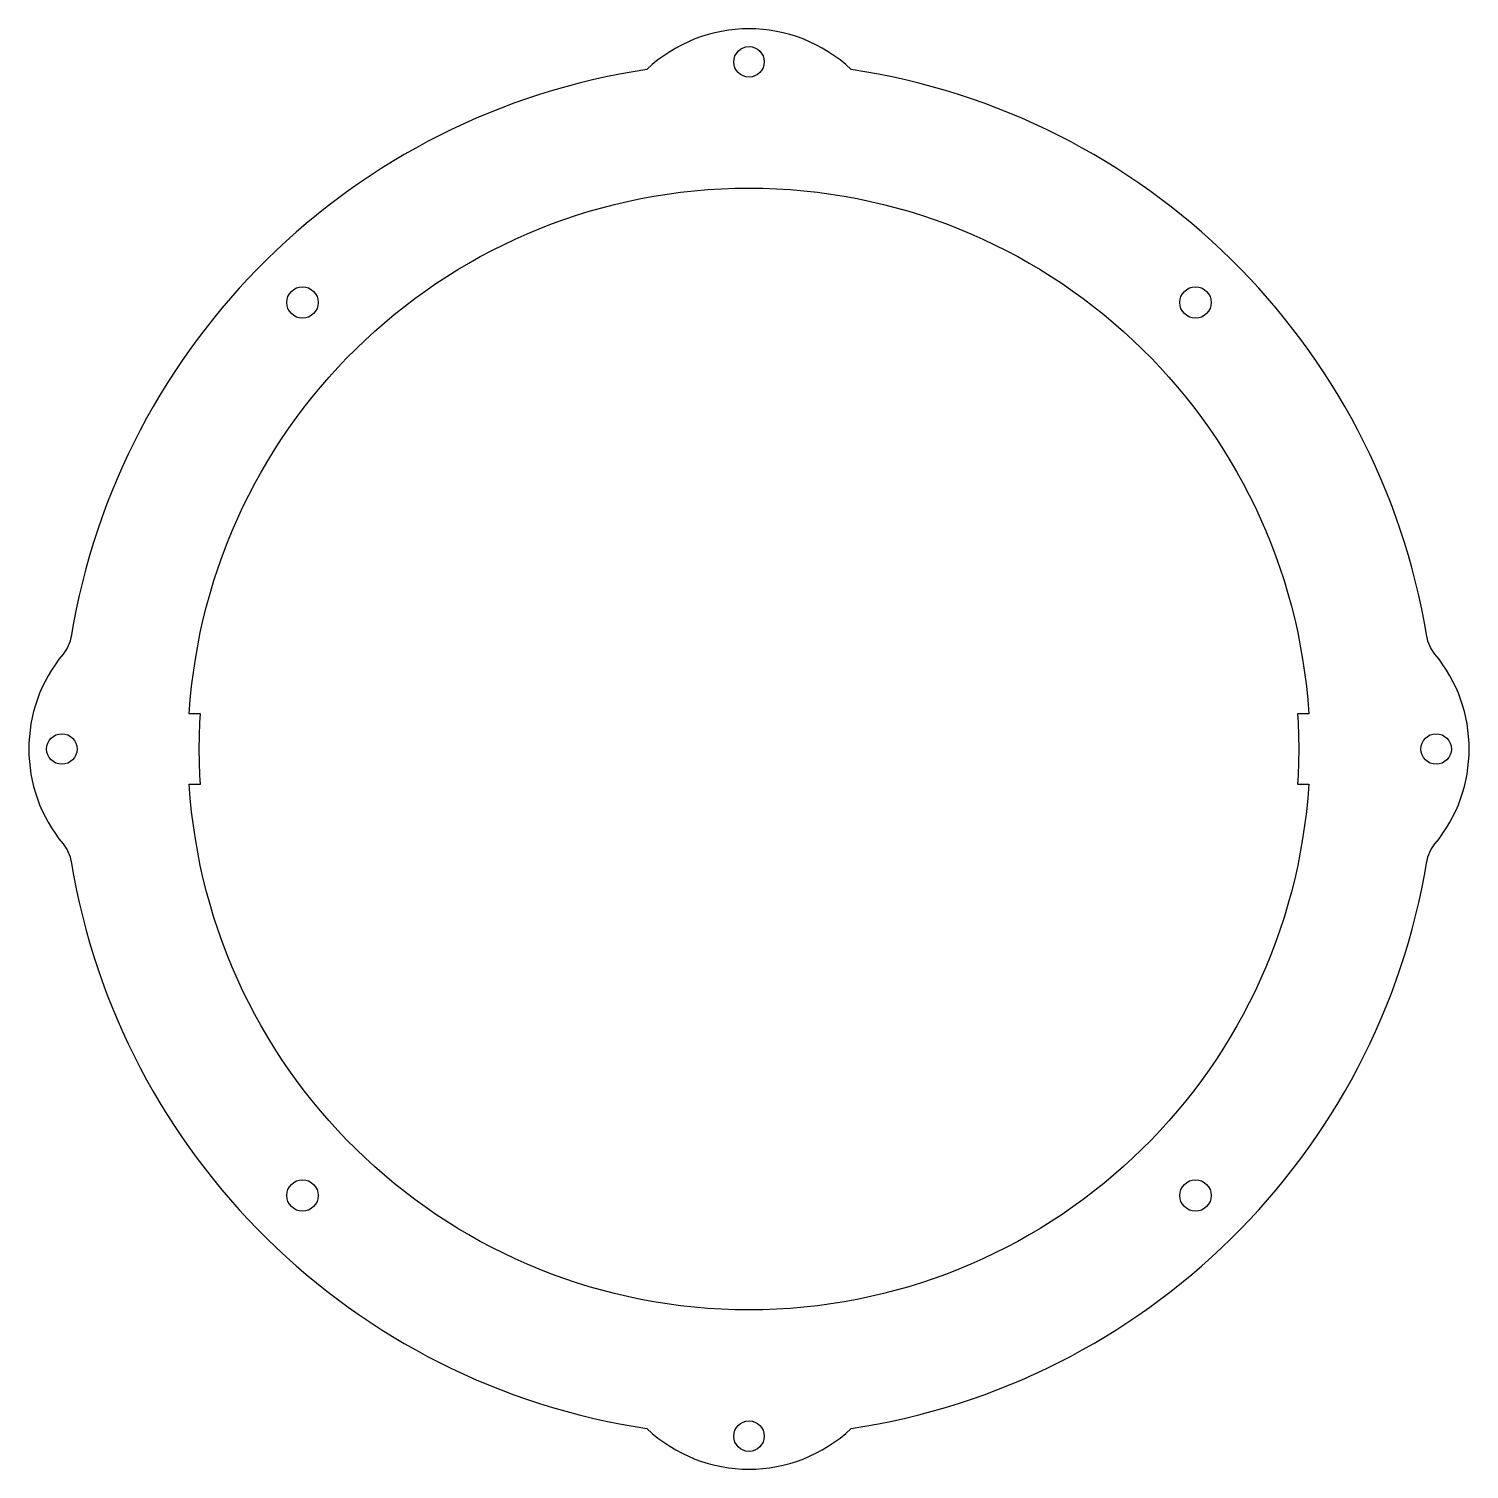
# Model space of a CAD drawing. Extents: x -194 to 194, y -194 to 194.
import ezdxf

# ---------------------------------------------------------------- set-up
doc = ezdxf.new("R2010")
doc.units = 0

msp = doc.modelspace()

# ---------------------------------------------------------------- linework, layer by layer
at = {"layer": '1'}
for points in [[(184.67, 25.55, -0.13287), (182.5, 30.3, 0.325037), (27.5, 182.94, 0.398277), (-27.5, 182.94, 0.325037), (-182.5, 30.3, -0.13287), (-184.67, 25.55, 0.361021), (-184.67, -25.55, -0.13287), (-182.5, -30.3, 0.325037), (-27.5, -182.94, 0.398277), (27.5, -182.94, 0.325037), (182.5, -30.3, -0.13287), (184.67, -25.55, 0.361021)], [(150.7, 9.5), (147.69, 9.5, -0.032128), (147.69, -9.5), (150.7, -9.5, -0.938946), (-150.7, -9.5), (-147.69, -9.5, -0.032128), (-147.69, 9.5), (-150.7, 9.5, -0.938946)]]:
    msp.add_lwpolyline(points, format="xyb", close=True, dxfattribs=at)
for centre, radius in [((0, 185), 4.1), ((-120.21, 120.21), 4.25), ((120.21, 120.21), 4.25), ((-185, 0), 4.1), ((185, 0), 4.1), ((-120.21, -120.21), 4.25), ((120.21, -120.21), 4.25), ((0, -185), 4.1)]:
    msp.add_circle(centre, radius, dxfattribs=at)

doc.saveas('drawing.dxf')
